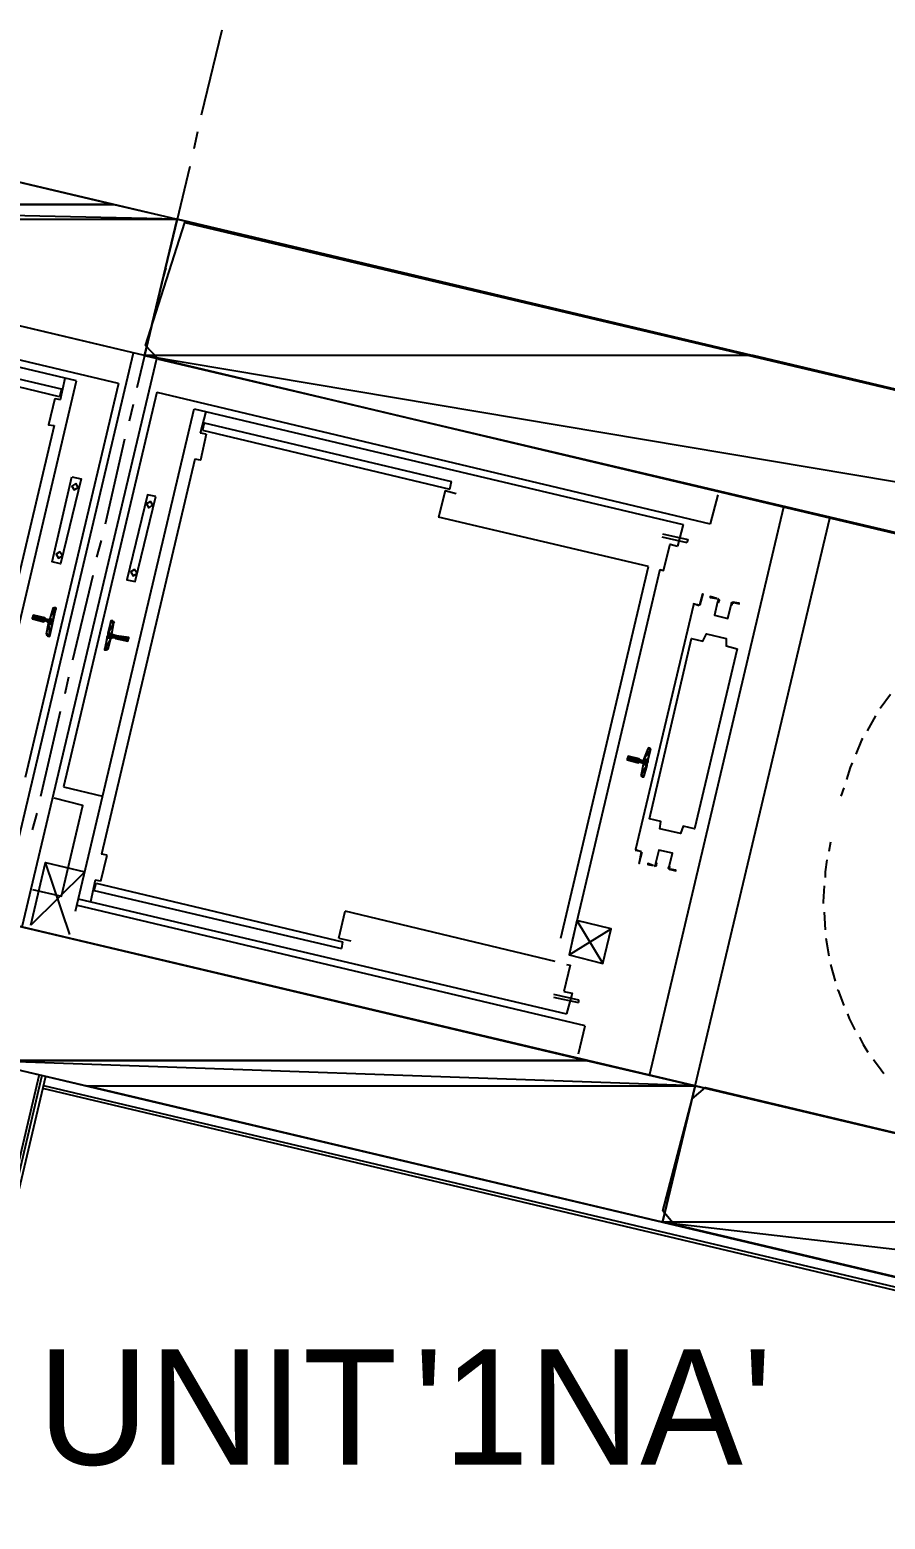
# Model space of a CAD drawing. Header units: feet. Extents: x -84 to 198, y -22 to 181.
# Drawn here: x 67.47 to 79.69, y 44.84 to 66.11 of the extents above; entities that cross this region are included whole.
import ezdxf
from ezdxf.enums import TextEntityAlignment as Align

# ---------------------------------------------------------------- set-up
doc = ezdxf.new("R2010")
doc.units = ezdxf.units.FT
for name, color, linetype in [('A-AREA-COMUN', 252, 'CONTINUOUS'), ('A-LINEA', 7, 'CONTINUOUS'), ('A-LINEA-FINA', 9, 'CONTINUOUS'), ('A-MURO-CONCRETO', 8, 'CONTINUOUS'), ('A-TEXTO-PDF', 3, 'CONTINUOUS')]:
    doc.layers.add(name, color=color, linetype=linetype)

msp = doc.modelspace()

# ---------------------------------------------------------------- linework, layer by layer
at = {"layer": 'A-AREA-COMUN'}
for points in [[(95.488, 55.2533), (69.312, 61.4044), (69.12, 61.6), (69.68, 63.36), (98.64, 56.5333)], [(90.208, 45.8489), (76.672, 49.0489), (76.512, 49.2444), (76.928, 50.8444), (77.12, 51.0044), (93.568, 47.0933)]]:
    msp.add_lwpolyline(points, dxfattribs=at)
at = {"layer": 'A-LINEA'}
for p, q in [((69.92, 64.8978), (70.2133, 66.1111)), ((69.8133, 64.4178), (69.8667, 64.6578)), ((69.4667, 62.9511), (69.76, 64.1644)), ((68.7333, 61.0578), (60.8133, 62.9378)), ((68.1333, 61.0978), (61.16, 62.7378)), ((69.3467, 62.4711), (69.4133, 62.7111)), ((69, 61.0044), (69.2933, 62.2178)), ((67.8933, 60.8711), (64.3733, 61.7111)), ((67.92, 60.9778), (64.3867, 61.8044)), ((67.0267, 53.3778), (68.9467, 61.4978)), ((67.36, 53.2978), (69.28, 61.4178)), ((66.44, 53.9111), (68.1333, 61.0978)), ((68.7333, 61.0578), (67.4, 55.4311)), ((67.9067, 60.8311), (67.9733, 61.1378)), ((67.8267, 60.8444), (67.9067, 60.8311)), ((67.92, 60.9778), (67.8933, 60.8711)), ((69.28, 60.9378), (67.9467, 55.2978)), ((69.28, 60.9378), (77.1867, 59.0578)), ((68.12, 53.5244), (69.8133, 60.6978)), ((68.8933, 60.5244), (68.9467, 60.7644)), ((69.8133, 60.6978), (76.8, 59.0444)), ((69.9067, 60.3511), (69.9867, 60.6578)), ((67.8133, 60.4578), (66.48, 54.8178)), ((69.96, 60.4978), (69.9333, 60.3911)), ((69.96, 60.4978), (73.4933, 59.6578)), ((68.5467, 59.0578), (68.8267, 60.2711)), ((69.9867, 60.3378), (69.9067, 60.3511)), ((69.9333, 60.3911), (73.4667, 59.5511)), ((69.8267, 59.9778), (68.4933, 54.3378)), ((73.4667, 59.5511), (73.4933, 59.6578)), ((77.2933, 59.4711), (77.1867, 59.0578)), ((76.3067, 58.4444), (73.3067, 59.1511)), ((76.32, 51.1778), (78.24, 59.2978)), ((76.9733, 51.0311), (78.8933, 59.1378)), ((76.8, 59.0444), (76.72, 58.7378)), ((68.4267, 58.5778), (68.4933, 58.8178)), ((76.4933, 58.8711), (76.8533, 58.7911)), ((68.08, 57.1111), (68.3733, 58.3244)), ((75.0533, 53.1378), (76.3067, 58.4444)), ((76.4667, 58.4044), (75.2133, 53.0978)), ((76.9467, 57.8978), (76.9467, 57.8978)), ((67.6667, 57.6578), (67.6667, 57.6578)), ((67.68, 57.6978), (67.7333, 57.6844)), ((67.72, 57.6578), (67.68, 57.6711)), ((67.68, 57.6578), (67.68, 57.6578)), ((67.6933, 57.6978), (67.6933, 57.6978)), ((67.76, 57.6978), (67.8, 57.8444)), ((67.8246, 57.8572), (67.8009, 57.8437)), ((68.6797, 57.6345), (68.6646, 57.6572)), ((67.7067, 57.4844), (67.7333, 57.6311)), ((67.7203, 57.4677), (67.7354, 57.445)), ((68.64, 57.4844), (68.6667, 57.6444)), ((68.5621, 57.2583), (68.5858, 57.2718)), ((68.5867, 57.2711), (68.6267, 57.4178)), ((68.6533, 57.4311), (68.6933, 57.4311)), ((68.6933, 57.4178), (68.6933, 57.4178)), ((68.7067, 57.4178), (68.7067, 57.4178)), ((67.9733, 56.6311), (68.0267, 56.8711)), ((79.76, 56.6178), (79.6133, 56.4178)), ((67.6267, 55.1644), (67.9067, 56.3778)), ((79.5467, 56.3111), (79.4267, 56.0978)), ((76.2933, 55.8444), (76.24, 55.6978)), ((76.3179, 55.8439), (76.2942, 55.8304)), ((76.1733, 55.6978), (76.1733, 55.6978)), ((76.2267, 55.6711), (76.1733, 55.6844)), ((76.1733, 55.6578), (76.2133, 55.6444)), ((76.1733, 55.6444), (76.1733, 55.6444)), ((76.1867, 55.6978), (76.1867, 55.6978)), ((76.2267, 55.6178), (76.2, 55.4711)), ((76.2136, 55.4677), (76.2287, 55.445)), ((67.9467, 55.2978), (68.5067, 55.1644)), ((79.0933, 55.2844), (79.0533, 55.1644)), ((67.5067, 54.6844), (67.5733, 54.9244)), ((78.9067, 54.5111), (78.88, 54.3778)), ((68.48, 53.9511), (68.5733, 54.3244)), ((68.5733, 54.3244), (68.4933, 54.3378)), ((76.2, 54.3778), (76.12, 54.3911)), ((67.48, 53.3244), (67.6933, 54.2178)), ((68.4, 53.9644), (68.3333, 53.6578)), ((68.3867, 53.8178), (68.4133, 53.9244)), ((68.3867, 53.8178), (71.92, 52.9911)), ((68.48, 53.9511), (68.4, 53.9644)), ((68.4133, 53.9244), (71.9333, 53.0844)), ((75.4, 51.8844), (68.1467, 53.6044)), ((68.16, 53.6978), (75.1333, 52.0578)), ((71.88, 53.1378), (71.9733, 53.5244)), ((74.9733, 52.8044), (71.9733, 53.5244)), ((78.8133, 53.5111), (78.8267, 53.2578)), ((75.1733, 52.8978), (75.7733, 53.2711)), ((71.88, 53.1378), (72.0533, 53.0978)), ((71.9333, 53.0844), (71.92, 52.9911)), ((78.84, 53.1378), (78.88, 52.8844)), ((75.1333, 52.7644), (75.1867, 52.7511)), ((78.9067, 52.7644), (78.9733, 52.5244)), ((75.1867, 52.7511), (75.0933, 52.3778)), ((74.9467, 52.3378), (75.3067, 52.2578)), ((74.9467, 52.2978), (75.3067, 52.2178)), ((75.3067, 52.2578), (75.3067, 52.2178)), ((75.3067, 51.4844), (75.4, 51.8844)), ((67.6, 51.1911), (59.48, 16.8978)), ((67.64, 51.1778), (59.5333, 16.8978)), ((67.6933, 51.1644), (59.5867, 16.8978)), ((89.9867, 45.6978), (67.6533, 50.9911)), ((90.0533, 45.7378), (67.6667, 51.0311))]:
    msp.add_line(p, q, dxfattribs=at)
for points in [[(67.1867, 53.3378), (66.72, 51.4044), (55.9867, 53.9378), (58.8267, 65.9378), (69.5733, 63.4044), (69.1067, 61.4578), (59.9867, 63.6178), (58.0667, 55.4978), (67.1867, 53.3378)], [(76.5067, 49.0844), (90.2133, 45.8444), (89.9867, 44.8711), (97.7733, 43.0311), (98.4533, 45.9511), (96.5067, 46.4044), (98.8933, 56.4578), (69.5733, 63.4044), (69.1067, 61.4578), (95.5067, 55.2044), (93.5867, 47.0978), (76.9733, 51.0311), (76.5067, 49.0844)], [(67.8267, 60.8444), (67.7333, 60.4711), (67.8133, 60.4578)], [(69.9867, 60.3378), (69.9067, 59.9644), (69.8267, 59.9778)], [(68.0667, 59.7244), (68.2, 59.6978), (67.9067, 58.4844), (67.7867, 58.5111), (68.0667, 59.7244)], [(68.1241, 59.6299), (68.0679, 59.5952), (68.1026, 59.539), (68.1587, 59.5737), (68.1241, 59.6299)], [(69.2667, 59.4444), (69.1467, 59.4711), (68.8533, 58.2578), (68.9733, 58.2311), (69.2667, 59.4444)], [(69.1907, 59.3765), (69.1346, 59.3419), (69.1693, 59.2857), (69.2254, 59.3204), (69.1907, 59.3765)], [(73.56, 59.4844), (73.4, 59.5244), (73.3067, 59.1511)], [(76.4667, 58.4044), (76.52, 58.3911), (76.6133, 58.7644), (76.72, 58.7378)], [(76.5067, 58.9111), (76.8667, 58.8311), (76.8533, 58.7911)], [(67.8974, 58.6565), (67.8413, 58.6219), (67.8759, 58.5657), (67.9321, 58.6004), (67.8974, 58.6565)], [(68.9641, 58.4032), (68.9079, 58.3685), (68.9426, 58.3124), (68.9987, 58.347), (68.9641, 58.4032)], [(67.8267, 57.8578), (67.84, 57.8578), (67.7467, 57.4444), (67.7333, 57.4578)], [(76.9467, 57.8978), (76.12, 54.4044), (76.2, 54.3778)], [(76.9467, 57.8978), (76.9467, 57.8978), (76.12, 54.4044), (76.12, 54.4044)], [(77.0267, 57.8844), (76.9467, 57.9111), (77.04, 57.8978), (77.08, 58.0578), (77.04, 57.8978), (77.04, 57.8978)], [(77.28, 57.9911), (77.1867, 58.0178), (77.1867, 58.0044), (77.28, 57.9911)], [(77.2931, 57.9435), (77.2476, 57.7509), (77.4402, 57.7053), (77.4858, 57.8979)], [(77.2931, 57.9435), (77.2476, 57.7509), (77.4402, 57.7053), (77.4858, 57.8979)], [(77.2973, 57.9408), (77.3064, 57.9609), (77.2915, 57.9772)], [(77.3043, 57.9295), (77.3196, 57.963), (77.2947, 57.9901)], [(77.5207, 57.937), (77.4863, 57.9239), (77.4849, 57.8871)], [(77.5177, 57.924), (77.4971, 57.9161), (77.4962, 57.8941)], [(77.5067, 57.9378), (77.6, 57.9111), (77.6, 57.9244), (77.5067, 57.9378)], [(67.6667, 57.6578), (67.5067, 57.6978), (67.52, 57.7511), (67.68, 57.7111)], [(67.7354, 57.685), (67.7505, 57.6874), (67.7595, 57.6998)], [(68.6533, 57.6711), (68.6267, 57.6711), (68.5333, 57.2578), (68.56, 57.2578)], [(67.7461, 57.6198), (67.7437, 57.635), (67.7313, 57.6439)], [(68.7067, 57.4178), (68.8667, 57.3778), (68.88, 57.4311), (68.7067, 57.4578), (68.7067, 57.4578), (68.6533, 57.4711)], [(68.6539, 57.4824), (68.6563, 57.4673), (68.6687, 57.4583)], [(77.5733, 57.2711), (76.96, 54.6978), (76.8, 54.7378), (76.76, 54.6311), (76.4667, 54.6978), (76.48, 54.8044), (76.32, 54.8444), (76.92, 57.4178), (77.08, 57.3778), (77.1333, 57.4844), (77.4133, 57.4178), (77.4133, 57.3111), (77.5733, 57.2711)], [(68.6646, 57.4306), (68.6495, 57.4281), (68.6405, 57.4157)], [(79.36, 55.9911), (79.3467, 55.9644), (79.2667, 55.7644)], [(76.1733, 55.6978), (76.0133, 55.7378), (76, 55.6844), (76.16, 55.6444)], [(76.2267, 55.4444), (76.24, 55.4444), (76.3333, 55.8444), (76.32, 55.8578)], [(76.2395, 55.6198), (76.237, 55.635), (76.2246, 55.6439)], [(76.2287, 55.6716), (76.2438, 55.6741), (76.2528, 55.6865)], [(79.2133, 55.6444), (79.1867, 55.5778), (79.1333, 55.4044)], [(67.5067, 53.8311), (67.92, 53.7378), (68.2267, 55.0311), (67.8133, 55.1378)], [(76.2, 54.3644), (76.2, 54.3644), (76.1733, 54.2178), (76.1733, 54.2044), (76.2133, 54.3644)], [(76.6003, 54.1587), (76.6458, 54.3513), (76.4531, 54.3969), (76.4075, 54.2043)], [(76.6003, 54.1587), (76.6458, 54.3513), (76.4531, 54.3969), (76.4075, 54.2043)], [(78.8533, 54.2578), (78.8267, 54.0844), (78.8267, 54.0044)], [(68.04, 53.1911), (67.6933, 54.2178), (68.2533, 54.0844), (67.48, 53.3244)], [(76.3733, 54.1778), (76.2933, 54.2044), (76.2933, 54.1911), (76.3733, 54.1778)], [(76.386, 54.1653), (76.4204, 54.1783), (76.4218, 54.2151)], [(76.3889, 54.1783), (76.4096, 54.1861), (76.4104, 54.2082)], [(76.6023, 54.1727), (76.5871, 54.1392), (76.612, 54.1121)], [(76.6, 54.1244), (76.6933, 54.0978), (76.6933, 54.1111), (76.6133, 54.1244)], [(76.6094, 54.1614), (76.6003, 54.1413), (76.6152, 54.125)], [(78.8133, 53.8844), (78.8, 53.6578), (78.8, 53.6311)], [(75.28, 53.3911), (75.6533, 52.7778), (75.7733, 53.2711), (75.28, 53.3911), (75.1733, 52.8978), (75.6533, 52.7778)], [(76.9733, 51.0311), (67.1867, 53.3378), (66.7333, 51.3911), (76.5067, 49.0844), (76.9733, 51.0311)], [(75.0933, 52.3778), (75.2133, 52.3511), (75.1333, 52.0578)], [(79, 52.4044), (79.0133, 52.3911), (79.0933, 52.1778)], [(79.1467, 52.0578), (79.1733, 51.9911), (79.2533, 51.8311)], [(79.32, 51.7244), (79.3733, 51.6178), (79.44, 51.5111)], [(79.52, 51.4044), (79.6267, 51.2578), (79.6667, 51.2044)]]:
    msp.add_lwpolyline(points, dxfattribs=at)
at = {"layer": 'A-LINEA-FINA'}
for p, q in [((67.84, 57.8444), (67.8, 57.8578)), ((67.84, 57.8444), (67.8, 57.8578)), ((67.84, 57.8444), (67.8133, 57.8578)), ((67.84, 57.8578), (67.8267, 57.8578)), ((67.68, 57.6711), (67.5067, 57.7111)), ((67.6667, 57.6578), (67.5067, 57.6978)), ((67.68, 57.7111), (67.52, 57.7511)), ((67.68, 57.6978), (67.52, 57.7378)), ((67.68, 57.6978), (67.52, 57.7378)), ((67.7867, 57.6311), (67.7333, 57.6578)), ((67.8, 57.6844), (67.7467, 57.6978)), ((67.8, 57.6711), (67.7467, 57.6844)), ((68.6267, 57.6711), (68.6533, 57.6711)), ((68.6267, 57.6578), (68.6667, 57.6578)), ((67.7467, 57.4578), (67.7067, 57.4711)), ((67.7467, 57.4578), (67.72, 57.4578)), ((67.7467, 57.4578), (67.72, 57.4578)), ((67.7867, 57.6311), (67.7333, 57.6444)), ((67.7867, 57.6178), (67.7333, 57.6311)), ((68.5733, 57.4444), (68.64, 57.4311)), ((68.5867, 57.4978), (68.64, 57.4844)), ((68.5867, 57.4978), (68.64, 57.4844)), ((68.5867, 57.4844), (68.64, 57.4711)), ((68.7067, 57.4578), (68.88, 57.4311)), ((68.7067, 57.4578), (68.88, 57.4178)), ((68.7067, 57.4578), (68.88, 57.4178)), ((68.7067, 57.4578), (68.8667, 57.4178)), ((68.5333, 57.2711), (68.5733, 57.2578)), ((68.5467, 57.2844), (68.5867, 57.2711)), ((68.5733, 57.4311), (68.6267, 57.4178)), ((68.6933, 57.4178), (68.8667, 57.3778)), ((68.7067, 57.4178), (68.8667, 57.3778)), ((76.1733, 55.6978), (76.0133, 55.7378)), ((76.3333, 55.8311), (76.2933, 55.8444)), ((76.3333, 55.8444), (76.2933, 55.8444)), ((76.3333, 55.8444), (76.3067, 55.8578)), ((76.16, 55.6578), (76, 55.6844)), ((76.1733, 55.6844), (76.0133, 55.7244)), ((76.1733, 55.6978), (76.0133, 55.7244)), ((76.28, 55.6311), (76.2267, 55.6444)), ((76.28, 55.6178), (76.2267, 55.6311)), ((76.2933, 55.6711), (76.24, 55.6844)), ((76.24, 55.4578), (76.2, 55.4711)), ((76.24, 55.4578), (76.2, 55.4578)), ((76.24, 55.4444), (76.2133, 55.4578)), ((76.24, 55.4444), (76.2133, 55.4578)), ((76.24, 55.4444), (76.2133, 55.4444)), ((76.24, 55.4444), (76.2133, 55.4444)), ((76.24, 55.4444), (76.2267, 55.4444))]:
    msp.add_line(p, q, dxfattribs=at)
for points in [[(67.8133, 57.8578), (67.84, 57.8444), (67.8, 57.8578), (67.8133, 57.8578)], [(67.8, 57.8578), (67.84, 57.8444), (67.84, 57.8444), (67.8, 57.8578), (67.8, 57.8578)], [(67.8, 57.8578), (67.84, 57.8444), (67.8, 57.8444), (67.8, 57.8578), (67.8, 57.8578)], [(67.84, 57.8578), (67.8267, 57.8578), (67.8133, 57.8578), (67.84, 57.8578), (67.84, 57.8578)], [(67.8133, 57.8578), (67.84, 57.8578), (67.84, 57.8578), (67.8133, 57.8578)], [(67.84, 57.8578), (67.84, 57.8578), (67.8133, 57.8578), (67.84, 57.8578), (67.84, 57.8578)], [(67.84, 57.8444), (67.84, 57.8444), (67.8133, 57.8578), (67.84, 57.8444)], [(67.84, 57.8444), (67.8133, 57.8578), (67.84, 57.8578), (67.84, 57.8444), (67.84, 57.8444)], [(67.8267, 57.8578), (67.84, 57.8578), (67.84, 57.8578), (67.8267, 57.8578)], [(67.84, 57.8578), (67.84, 57.8578), (67.8267, 57.8578), (67.84, 57.8578)], [(67.52, 57.7378), (67.7867, 57.6444), (67.5067, 57.7111), (67.52, 57.7378), (67.52, 57.7378)], [(67.5067, 57.7111), (67.68, 57.6711), (67.68, 57.6711), (67.5067, 57.7111)], [(67.68, 57.6711), (67.68, 57.6711), (67.5067, 57.7111), (67.68, 57.6711), (67.68, 57.6711)], [(67.5067, 57.7111), (67.68, 57.6711), (67.68, 57.6711), (67.5067, 57.7111)], [(67.68, 57.6711), (67.68, 57.6711), (67.5067, 57.7111), (67.68, 57.6711), (67.68, 57.6711)], [(67.5067, 57.7111), (67.68, 57.6711), (67.5067, 57.6978), (67.5067, 57.7111), (67.5067, 57.7111)], [(67.6667, 57.6578), (67.6667, 57.6578), (67.5067, 57.6978), (67.6667, 57.6578)], [(67.6667, 57.6578), (67.5067, 57.6978), (67.68, 57.6711), (67.6667, 57.6578), (67.6667, 57.6578)], [(67.5067, 57.6978), (67.6667, 57.6578), (67.6667, 57.6578), (67.5067, 57.6978)], [(67.6667, 57.6578), (67.6667, 57.6578), (67.5067, 57.6978), (67.6667, 57.6578), (67.6667, 57.6578)], [(67.5067, 57.6978), (67.6667, 57.6578), (67.6667, 57.6578), (67.5067, 57.6978)], [(67.6667, 57.6578), (67.6667, 57.6578), (67.5067, 57.6978), (67.6667, 57.6578)], [(67.5067, 57.6978), (67.6667, 57.6578), (67.6667, 57.6578), (67.5067, 57.6978), (67.5067, 57.6978)], [(67.5067, 57.6978), (67.6667, 57.6578), (67.6667, 57.6578), (67.5067, 57.6978)], [(67.6667, 57.6578), (67.6667, 57.6578), (67.5067, 57.6978), (67.6667, 57.6578), (67.6667, 57.6578)], [(67.5067, 57.6978), (67.6667, 57.6578), (67.6667, 57.6578), (67.5067, 57.6978)], [(67.6667, 57.6578), (67.6667, 57.6578), (67.5067, 57.6978), (67.6667, 57.6578), (67.6667, 57.6578)], [(67.52, 57.7511), (67.68, 57.7111), (67.52, 57.7378), (67.52, 57.7511), (67.52, 57.7511)], [(67.52, 57.7378), (67.68, 57.6978), (67.68, 57.6978), (67.52, 57.7378)], [(67.68, 57.6978), (67.68, 57.6978), (67.52, 57.7378), (67.68, 57.6978)], [(67.68, 57.6978), (67.52, 57.7378), (67.68, 57.7111), (67.68, 57.6978), (67.68, 57.6978)], [(67.52, 57.7378), (67.68, 57.6978), (67.68, 57.6978), (67.52, 57.7378)], [(67.68, 57.6978), (67.68, 57.6978), (67.52, 57.7378), (67.68, 57.6978), (67.68, 57.6978)], [(67.52, 57.7378), (67.68, 57.6978), (67.68, 57.6978), (67.52, 57.7378)], [(67.68, 57.6978), (67.68, 57.6978), (67.52, 57.7378), (67.68, 57.6978)], [(67.52, 57.7378), (67.68, 57.6978), (67.68, 57.6978), (67.52, 57.7378), (67.52, 57.7378)], [(67.52, 57.7378), (67.68, 57.6978), (67.68, 57.6978), (67.52, 57.7378)], [(67.68, 57.6978), (67.68, 57.6978), (67.52, 57.7378), (67.68, 57.6978), (67.68, 57.6978)], [(67.52, 57.7378), (67.68, 57.6978), (67.68, 57.6978), (67.52, 57.7378)], [(67.68, 57.6978), (67.68, 57.6978), (67.52, 57.7378), (67.68, 57.6978), (67.68, 57.6978)], [(67.52, 57.7378), (67.68, 57.6978), (67.68, 57.6978), (67.52, 57.7378)], [(67.68, 57.6978), (67.68, 57.6978), (67.52, 57.7378), (67.68, 57.6978), (67.68, 57.6978)], [(67.8, 57.6711), (67.52, 57.7378), (67.7867, 57.6444), (67.8, 57.6711)], [(67.72, 57.6578), (67.7867, 57.6444), (67.7867, 57.6444), (67.72, 57.6578)], [(67.7867, 57.6444), (67.7867, 57.6444), (67.72, 57.6578), (67.7867, 57.6444), (67.7867, 57.6444)], [(67.7867, 57.6444), (67.72, 57.6578), (67.7867, 57.6311), (67.7867, 57.6444)], [(67.72, 57.6578), (67.7867, 57.6311), (67.7333, 57.6578), (67.72, 57.6578), (67.72, 57.6578)], [(67.7467, 57.6844), (67.8, 57.6711), (67.7333, 57.6844), (67.7467, 57.6844), (67.7467, 57.6844)], [(67.7333, 57.6844), (67.8, 57.6711), (67.8, 57.6711), (67.7333, 57.6844)], [(67.8, 57.6711), (67.8, 57.6711), (67.7333, 57.6844), (67.8, 57.6711), (67.8, 57.6711)], [(67.7333, 57.6844), (67.8, 57.6711), (67.8, 57.6711), (67.7333, 57.6844)], [(67.8, 57.6711), (67.8, 57.6711), (67.7333, 57.6844), (67.8, 57.6711), (67.8, 57.6711)], [(67.7333, 57.6844), (67.8, 57.6711), (67.8, 57.6711), (67.7333, 57.6844)], [(67.8, 57.6711), (67.8, 57.6711), (67.7333, 57.6844), (67.8, 57.6711), (67.8, 57.6711)], [(67.7333, 57.6578), (67.7867, 57.6311), (67.7333, 57.6444), (67.7333, 57.6578), (67.7333, 57.6578)], [(67.8, 57.6844), (67.76, 57.6978), (67.7467, 57.6978), (67.8, 57.6844), (67.8, 57.6844)], [(67.8, 57.6844), (67.8, 57.6844), (67.7467, 57.6978), (67.8, 57.6844)], [(67.7467, 57.6978), (67.8, 57.6844), (67.8, 57.6844), (67.7467, 57.6978)], [(67.8, 57.6844), (67.8, 57.6844), (67.7467, 57.6978), (67.8, 57.6844), (67.8, 57.6844)], [(67.8, 57.6844), (67.7467, 57.6978), (67.8, 57.6711), (67.8, 57.6844)], [(67.7467, 57.6978), (67.8, 57.6711), (67.7467, 57.6844), (67.7467, 57.6978), (67.7467, 57.6978)], [(67.7467, 57.6844), (67.8, 57.6711), (67.8, 57.6711), (67.7467, 57.6844)], [(67.8, 57.6711), (67.8, 57.6711), (67.7467, 57.6844), (67.8, 57.6711), (67.8, 57.6711)], [(67.8, 57.8444), (67.8, 57.6844), (67.76, 57.6978), (67.8, 57.8444)], [(67.76, 57.6978), (67.8, 57.6844), (67.8, 57.6844), (67.76, 57.6978)], [(67.84, 57.8311), (67.84, 57.8311), (67.8, 57.8444), (67.84, 57.8311)], [(67.84, 57.8311), (67.8, 57.8444), (67.84, 57.8444), (67.84, 57.8311), (67.84, 57.8311)], [(67.84, 57.8311), (67.8, 57.8444), (67.8, 57.6844), (67.84, 57.8311)], [(68.6533, 57.6711), (68.6267, 57.6711), (68.6533, 57.6578), (68.6533, 57.6711)], [(68.6267, 57.6711), (68.6533, 57.6578), (68.6667, 57.6578), (68.6267, 57.6711), (68.6267, 57.6711)], [(68.6533, 57.6578), (68.6267, 57.6711), (68.6267, 57.6711), (68.6533, 57.6578)], [(68.6267, 57.6711), (68.6267, 57.6711), (68.6667, 57.6578), (68.6267, 57.6711)], [(68.6267, 57.6711), (68.6667, 57.6578), (68.6267, 57.6711), (68.6267, 57.6711), (68.6267, 57.6711)], [(68.6267, 57.6578), (68.6667, 57.6578), (68.6267, 57.6711), (68.6267, 57.6578), (68.6267, 57.6578)], [(68.6667, 57.6444), (68.6267, 57.6578), (68.6667, 57.6578), (68.6667, 57.6444)], [(68.6667, 57.6578), (68.6267, 57.6578), (68.6267, 57.6578), (68.6667, 57.6578)], [(68.6267, 57.6578), (68.6267, 57.6578), (68.6667, 57.6578), (68.6267, 57.6578)], [(68.6667, 57.6578), (68.6267, 57.6578), (68.6267, 57.6578), (68.6667, 57.6578)], [(68.6267, 57.6578), (68.6267, 57.6578), (68.6667, 57.6444), (68.6267, 57.6578)], [(68.6267, 57.6578), (68.6667, 57.6444), (68.6267, 57.6578), (68.6267, 57.6578), (68.6267, 57.6578)], [(68.6267, 57.6444), (68.6667, 57.6444), (68.6267, 57.6578), (68.6267, 57.6444), (68.6267, 57.6444)], [(67.7333, 57.6311), (67.7467, 57.4711), (67.7067, 57.4844), (67.7333, 57.6311)], [(67.7467, 57.4711), (67.7067, 57.4844), (67.7067, 57.4711), (67.7467, 57.4711), (67.7467, 57.4711)], [(67.7067, 57.4844), (67.7467, 57.4711), (67.7467, 57.4711), (67.7067, 57.4844), (67.7067, 57.4844)], [(67.7467, 57.4578), (67.7467, 57.4578), (67.7067, 57.4711), (67.7467, 57.4578)], [(67.7467, 57.4578), (67.7067, 57.4711), (67.7467, 57.4711), (67.7467, 57.4578), (67.7467, 57.4578)], [(67.7067, 57.4711), (67.7467, 57.4578), (67.72, 57.4711), (67.7067, 57.4711)], [(67.7467, 57.4578), (67.72, 57.4711), (67.72, 57.4578), (67.7467, 57.4578), (67.7467, 57.4578)], [(67.72, 57.4711), (67.7467, 57.4578), (67.7467, 57.4578), (67.72, 57.4711)], [(67.7467, 57.4578), (67.7467, 57.4578), (67.72, 57.4578), (67.7467, 57.4578)], [(67.72, 57.4578), (67.7467, 57.4578), (67.7467, 57.4578), (67.72, 57.4578)], [(67.7467, 57.4578), (67.7467, 57.4578), (67.72, 57.4578), (67.7467, 57.4578)], [(67.72, 57.4578), (67.7467, 57.4578), (67.7467, 57.4578), (67.72, 57.4578), (67.72, 57.4578)], [(67.7467, 57.4578), (67.72, 57.4578), (67.7467, 57.4444), (67.7467, 57.4578)], [(67.72, 57.4578), (67.7467, 57.4444), (67.7333, 57.4578), (67.72, 57.4578), (67.72, 57.4578)], [(67.7333, 57.6444), (67.7867, 57.6311), (67.7867, 57.6311), (67.7333, 57.6444)], [(67.7867, 57.6311), (67.7867, 57.6311), (67.7333, 57.6444), (67.7867, 57.6311), (67.7867, 57.6311)], [(67.7333, 57.6444), (67.7867, 57.6311), (67.7867, 57.6311), (67.7333, 57.6444)], [(67.7867, 57.6311), (67.7867, 57.6311), (67.7333, 57.6444), (67.7867, 57.6311), (67.7867, 57.6311)], [(67.7333, 57.6444), (67.7867, 57.6311), (67.7867, 57.6311), (67.7333, 57.6444)], [(67.7867, 57.6311), (67.7867, 57.6311), (67.7333, 57.6444), (67.7867, 57.6311), (67.7867, 57.6311)], [(67.7333, 57.6444), (67.7867, 57.6311), (67.7333, 57.6311), (67.7333, 57.6444), (67.7333, 57.6444)], [(67.7333, 57.6311), (67.7867, 57.6178), (67.7867, 57.6178), (67.7333, 57.6311)], [(67.7867, 57.6178), (67.7867, 57.6178), (67.7333, 57.6311), (67.7867, 57.6178)], [(67.7867, 57.6178), (67.7333, 57.6311), (67.7867, 57.6311), (67.7867, 57.6178), (67.7867, 57.6178)], [(67.7867, 57.6178), (67.7333, 57.6311), (67.7467, 57.4711), (67.7867, 57.6178)], [(68.5733, 57.4444), (68.5733, 57.4444), (68.64, 57.4311), (68.5733, 57.4444)], [(68.5733, 57.4444), (68.64, 57.4311), (68.5867, 57.4444), (68.5733, 57.4444), (68.5733, 57.4444)], [(68.64, 57.4311), (68.5733, 57.4444), (68.6267, 57.4311), (68.64, 57.4311), (68.64, 57.4311)], [(68.6267, 57.4311), (68.5733, 57.4444), (68.5733, 57.4444), (68.6267, 57.4311)], [(68.5733, 57.4444), (68.5733, 57.4444), (68.6267, 57.4311), (68.5733, 57.4444), (68.5733, 57.4444)], [(68.5733, 57.4444), (68.6267, 57.4311), (68.5733, 57.4311), (68.5733, 57.4444)], [(68.6267, 57.6444), (68.6667, 57.6444), (68.5867, 57.4978), (68.6267, 57.6444)], [(68.6667, 57.6444), (68.5867, 57.4978), (68.64, 57.4844), (68.6667, 57.6444)], [(68.64, 57.4844), (68.5867, 57.4978), (68.5867, 57.4978), (68.64, 57.4844)], [(68.5867, 57.4978), (68.5867, 57.4978), (68.64, 57.4844), (68.5867, 57.4978)], [(68.64, 57.4844), (68.5867, 57.4978), (68.5867, 57.4978), (68.64, 57.4844)], [(68.5867, 57.4978), (68.5867, 57.4978), (68.64, 57.4844), (68.5867, 57.4978), (68.5867, 57.4978)], [(68.5867, 57.4978), (68.64, 57.4844), (68.5867, 57.4844), (68.5867, 57.4978)], [(68.64, 57.4844), (68.5867, 57.4844), (68.64, 57.4711), (68.64, 57.4844), (68.64, 57.4844)], [(68.64, 57.4711), (68.5867, 57.4844), (68.6533, 57.4711), (68.64, 57.4711), (68.64, 57.4711)], [(68.6533, 57.4711), (68.5867, 57.4844), (68.5867, 57.4844), (68.6533, 57.4711)], [(68.5867, 57.4844), (68.5867, 57.4844), (68.6533, 57.4711), (68.5867, 57.4844), (68.5867, 57.4844)], [(68.6533, 57.4711), (68.5867, 57.4844), (68.5867, 57.4844), (68.6533, 57.4711)], [(68.5867, 57.4844), (68.5867, 57.4844), (68.6533, 57.4711), (68.5867, 57.4844), (68.5867, 57.4844)], [(68.6533, 57.4711), (68.5867, 57.4844), (68.5867, 57.4844), (68.6533, 57.4711)], [(68.5867, 57.4844), (68.5867, 57.4844), (68.6533, 57.4711), (68.5867, 57.4844), (68.5867, 57.4844)], [(68.6533, 57.4711), (68.5867, 57.4844), (68.5867, 57.4844), (68.6533, 57.4711)], [(68.5867, 57.4844), (68.5867, 57.4844), (68.6533, 57.4711), (68.5867, 57.4844), (68.5867, 57.4844)], [(68.5867, 57.4844), (68.8667, 57.4178), (68.5867, 57.4578), (68.5867, 57.4844)], [(68.8667, 57.4178), (68.5867, 57.4578), (68.8667, 57.3911), (68.8667, 57.4178), (68.8667, 57.4178)], [(68.6533, 57.4311), (68.5867, 57.4578), (68.5867, 57.4578), (68.6533, 57.4311)], [(68.5867, 57.4578), (68.5867, 57.4578), (68.6533, 57.4311), (68.5867, 57.4578), (68.5867, 57.4578)], [(68.5867, 57.4578), (68.6533, 57.4311), (68.5867, 57.4444), (68.5867, 57.4578)], [(68.6533, 57.4311), (68.5867, 57.4444), (68.64, 57.4311), (68.6533, 57.4311), (68.6533, 57.4311)], [(68.64, 57.4311), (68.5867, 57.4444), (68.5867, 57.4444), (68.64, 57.4311)], [(68.5867, 57.4444), (68.5867, 57.4444), (68.64, 57.4311), (68.5867, 57.4444), (68.5867, 57.4444)], [(68.64, 57.4311), (68.5867, 57.4444), (68.5867, 57.4444), (68.64, 57.4311)], [(68.5867, 57.4444), (68.5867, 57.4444), (68.64, 57.4311), (68.5867, 57.4444), (68.5867, 57.4444)], [(68.6267, 57.6444), (68.6267, 57.6444), (68.6667, 57.6444), (68.6267, 57.6444)], [(68.88, 57.4311), (68.7067, 57.4578), (68.88, 57.4178), (68.88, 57.4311), (68.88, 57.4311)], [(68.88, 57.4178), (68.7067, 57.4578), (68.7067, 57.4578), (68.88, 57.4178)], [(68.7067, 57.4578), (68.7067, 57.4578), (68.88, 57.4178), (68.7067, 57.4578)], [(68.88, 57.4178), (68.7067, 57.4578), (68.7067, 57.4578), (68.88, 57.4178), (68.88, 57.4178)], [(68.88, 57.4178), (68.7067, 57.4578), (68.8667, 57.4178), (68.88, 57.4178), (68.88, 57.4178)], [(68.8667, 57.4178), (68.7067, 57.4578), (68.7067, 57.4578), (68.8667, 57.4178)], [(68.7067, 57.4578), (68.7067, 57.4578), (68.8667, 57.4178), (68.7067, 57.4578)], [(68.8667, 57.4178), (68.7067, 57.4578), (68.7067, 57.4578), (68.8667, 57.4178), (68.8667, 57.4178)], [(68.8667, 57.4178), (68.7067, 57.4578), (68.7067, 57.4578), (68.8667, 57.4178)], [(68.7067, 57.4578), (68.7067, 57.4578), (68.8667, 57.4178), (68.7067, 57.4578), (68.7067, 57.4578)], [(68.8667, 57.4178), (68.7067, 57.4578), (68.7067, 57.4578), (68.8667, 57.4178)], [(68.7067, 57.4578), (68.7067, 57.4578), (68.8667, 57.4178), (68.7067, 57.4578), (68.7067, 57.4578)], [(68.8667, 57.4178), (68.7067, 57.4578), (68.7067, 57.4578), (68.8667, 57.4178)], [(68.7067, 57.4578), (68.7067, 57.4578), (68.8667, 57.4178), (68.7067, 57.4578), (68.7067, 57.4578)], [(68.5467, 57.2844), (68.5867, 57.2711), (68.5333, 57.2711), (68.5467, 57.2844)], [(68.5867, 57.2711), (68.5333, 57.2711), (68.5733, 57.2711), (68.5867, 57.2711)], [(68.5333, 57.2711), (68.5733, 57.2711), (68.5733, 57.2578), (68.5333, 57.2711), (68.5333, 57.2711)], [(68.5733, 57.2711), (68.5333, 57.2711), (68.5333, 57.2711), (68.5733, 57.2711)], [(68.5333, 57.2711), (68.5333, 57.2711), (68.5733, 57.2578), (68.5333, 57.2711)], [(68.5733, 57.2578), (68.5333, 57.2711), (68.5333, 57.2711), (68.5733, 57.2578)], [(68.5333, 57.2711), (68.5333, 57.2711), (68.5733, 57.2578), (68.5333, 57.2711)], [(68.5333, 57.2711), (68.5733, 57.2578), (68.56, 57.2578), (68.5333, 57.2711), (68.5333, 57.2711)], [(68.5733, 57.2578), (68.5333, 57.2711), (68.5333, 57.2711), (68.5733, 57.2578)], [(68.5333, 57.2711), (68.5333, 57.2711), (68.56, 57.2578), (68.5333, 57.2711)], [(68.5333, 57.2711), (68.56, 57.2578), (68.5333, 57.2711), (68.5333, 57.2711), (68.5333, 57.2711)], [(68.5333, 57.2578), (68.56, 57.2578), (68.5333, 57.2711), (68.5333, 57.2578), (68.5333, 57.2578)], [(68.5333, 57.2578), (68.5333, 57.2578), (68.56, 57.2578), (68.5333, 57.2578)], [(68.5733, 57.4311), (68.6267, 57.4178), (68.5467, 57.2844), (68.5733, 57.4311)], [(68.6267, 57.4178), (68.5467, 57.2844), (68.5867, 57.2711), (68.6267, 57.4178)], [(68.5867, 57.2711), (68.5467, 57.2844), (68.5467, 57.2844), (68.5867, 57.2711), (68.5867, 57.2711)], [(68.6267, 57.4311), (68.5733, 57.4311), (68.6267, 57.4178), (68.6267, 57.4311)], [(68.6267, 57.4178), (68.5733, 57.4311), (68.5733, 57.4311), (68.6267, 57.4178), (68.6267, 57.4178)], [(68.8667, 57.3911), (68.6933, 57.4311), (68.6933, 57.4311), (68.8667, 57.3911)], [(68.6933, 57.4311), (68.6933, 57.4311), (68.8667, 57.3911), (68.6933, 57.4311), (68.6933, 57.4311)], [(68.6933, 57.4311), (68.8667, 57.3911), (68.6933, 57.4178), (68.6933, 57.4311)], [(68.8667, 57.3911), (68.6933, 57.4178), (68.8667, 57.3778), (68.8667, 57.3911), (68.8667, 57.3911)], [(68.8667, 57.3778), (68.6933, 57.4178), (68.6933, 57.4178), (68.8667, 57.3778)], [(68.6933, 57.4178), (68.6933, 57.4178), (68.8667, 57.3778), (68.6933, 57.4178)], [(68.8667, 57.3778), (68.6933, 57.4178), (68.6933, 57.4178), (68.8667, 57.3778), (68.8667, 57.3778)], [(68.7067, 57.4178), (68.8667, 57.3778), (68.6933, 57.4178), (68.7067, 57.4178), (68.7067, 57.4178)], [(68.7067, 57.4178), (68.7067, 57.4178), (68.8667, 57.3778), (68.7067, 57.4178)], [(68.8667, 57.3778), (68.7067, 57.4178), (68.7067, 57.4178), (68.8667, 57.3778)], [(68.7067, 57.4178), (68.7067, 57.4178), (68.8667, 57.3778), (68.7067, 57.4178)], [(68.8667, 57.3778), (68.7067, 57.4178), (68.7067, 57.4178), (68.8667, 57.3778), (68.8667, 57.3778)], [(68.8667, 57.3778), (68.7067, 57.4178), (68.7067, 57.4178), (68.8667, 57.3778)], [(68.7067, 57.4178), (68.7067, 57.4178), (68.8667, 57.3778), (68.7067, 57.4178), (68.7067, 57.4178)], [(68.8667, 57.3778), (68.7067, 57.4178), (68.7067, 57.4178), (68.8667, 57.3778)], [(68.7067, 57.4178), (68.7067, 57.4178), (68.8667, 57.3778), (68.7067, 57.4178), (68.7067, 57.4178)], [(76.0133, 55.7244), (76.1733, 55.6978), (76.0133, 55.7378), (76.0133, 55.7244)], [(76.0133, 55.7378), (76.1733, 55.6978), (76.1733, 55.6978), (76.0133, 55.7378), (76.0133, 55.7378)], [(76.0133, 55.7378), (76.1733, 55.6978), (76.1733, 55.6978), (76.0133, 55.7378)], [(76.1733, 55.6978), (76.1733, 55.6978), (76.0133, 55.7378), (76.1733, 55.6978), (76.1733, 55.6978)], [(76.0133, 55.7378), (76.1733, 55.6978), (76.1733, 55.6978), (76.0133, 55.7378)], [(76.1733, 55.6978), (76.1733, 55.6978), (76.0133, 55.7378), (76.1733, 55.6978), (76.1733, 55.6978)], [(76.24, 55.6978), (76.3333, 55.8311), (76.2933, 55.8444), (76.24, 55.6978)], [(76.2933, 55.6844), (76.24, 55.6978), (76.3333, 55.8311), (76.2933, 55.6844)], [(76.2933, 55.8444), (76.3333, 55.8311), (76.3333, 55.8311), (76.2933, 55.8444)], [(76.3333, 55.8311), (76.3333, 55.8311), (76.2933, 55.8444), (76.3333, 55.8311)], [(76.3333, 55.8311), (76.2933, 55.8444), (76.3333, 55.8311), (76.3333, 55.8311), (76.3333, 55.8311)], [(76.3333, 55.8444), (76.3333, 55.8444), (76.2933, 55.8444), (76.3333, 55.8444)], [(76.3333, 55.8444), (76.2933, 55.8444), (76.3333, 55.8311), (76.3333, 55.8444), (76.3333, 55.8444)], [(76.2933, 55.8444), (76.3333, 55.8444), (76.3067, 55.8444), (76.2933, 55.8444)], [(76.3333, 55.8444), (76.3067, 55.8444), (76.3067, 55.8578), (76.3333, 55.8444), (76.3333, 55.8444)], [(76.3333, 55.8444), (76.3333, 55.8444), (76.3067, 55.8578), (76.3333, 55.8444)], [(76.3067, 55.8578), (76.3333, 55.8444), (76.3333, 55.8444), (76.3067, 55.8578)], [(76.3333, 55.8444), (76.3333, 55.8444), (76.3067, 55.8578), (76.3333, 55.8444)], [(76.3333, 55.8444), (76.3067, 55.8578), (76.32, 55.8578), (76.3333, 55.8444), (76.3333, 55.8444)], [(76.3067, 55.8578), (76.3333, 55.8444), (76.3333, 55.8444), (76.3067, 55.8578), (76.3067, 55.8578)], [(76.3067, 55.8444), (76.3333, 55.8444), (76.3333, 55.8444), (76.3067, 55.8444)], [(76, 55.6978), (76.2933, 55.6578), (76.0133, 55.7244), (76, 55.6978), (76, 55.6978)], [(76, 55.6844), (76.16, 55.6578), (76, 55.6978), (76, 55.6844), (76, 55.6844)], [(76, 55.6978), (76.16, 55.6578), (76.16, 55.6578), (76, 55.6978)], [(76.16, 55.6578), (76.16, 55.6578), (76, 55.6978), (76.16, 55.6578), (76.16, 55.6578)], [(76, 55.6978), (76.16, 55.6578), (76.16, 55.6578), (76, 55.6978)], [(76.16, 55.6578), (76.16, 55.6578), (76, 55.6978), (76.16, 55.6578), (76.16, 55.6578)], [(76.1733, 55.6578), (76.1733, 55.6578), (76, 55.6978), (76.1733, 55.6578)], [(76.1733, 55.6578), (76, 55.6978), (76.16, 55.6578), (76.1733, 55.6578), (76.1733, 55.6578)], [(76, 55.6978), (76.1733, 55.6578), (76.1733, 55.6578), (76, 55.6978)], [(76.1733, 55.6578), (76.1733, 55.6578), (76, 55.6978), (76.1733, 55.6578), (76.1733, 55.6578)], [(76, 55.6978), (76.1733, 55.6578), (76.1733, 55.6578), (76, 55.6978)], [(76.1733, 55.6578), (76.1733, 55.6578), (76, 55.6978), (76.1733, 55.6578), (76.1733, 55.6578)], [(76, 55.6978), (76.1733, 55.6578), (76.1733, 55.6578), (76, 55.6978)], [(76.1733, 55.6578), (76.1733, 55.6578), (76, 55.6978), (76.1733, 55.6578), (76.1733, 55.6578)], [(76.28, 55.6311), (76, 55.6978), (76.2933, 55.6578), (76.28, 55.6311)], [(76, 55.6844), (76.16, 55.6444), (76.16, 55.6444), (76, 55.6844)], [(76.16, 55.6444), (76.16, 55.6444), (76, 55.6844), (76.16, 55.6444), (76.16, 55.6444)], [(76.16, 55.6578), (76.16, 55.6578), (76, 55.6844), (76.16, 55.6578)], [(76.16, 55.6578), (76, 55.6844), (76.16, 55.6444), (76.16, 55.6578), (76.16, 55.6578)], [(76.0133, 55.7244), (76.1733, 55.6844), (76.1733, 55.6844), (76.0133, 55.7244)], [(76.1733, 55.6844), (76.1733, 55.6844), (76.0133, 55.7244), (76.1733, 55.6844), (76.1733, 55.6844)], [(76.0133, 55.7244), (76.1733, 55.6844), (76.1733, 55.6844), (76.0133, 55.7244)], [(76.1733, 55.6844), (76.1733, 55.6844), (76.0133, 55.7244), (76.1733, 55.6844), (76.1733, 55.6844)], [(76.0133, 55.7244), (76.1733, 55.6844), (76.1733, 55.6844), (76.0133, 55.7244)], [(76.1733, 55.6844), (76.1733, 55.6844), (76.0133, 55.7244), (76.1733, 55.6844)], [(76.0133, 55.7244), (76.1733, 55.6844), (76.1733, 55.6844), (76.0133, 55.7244), (76.0133, 55.7244)], [(76.1733, 55.6978), (76.1733, 55.6978), (76.0133, 55.7244), (76.1733, 55.6978)], [(76.1733, 55.6978), (76.0133, 55.7244), (76.1733, 55.6844), (76.1733, 55.6978), (76.1733, 55.6978)], [(76.2, 55.4711), (76.28, 55.6044), (76.2267, 55.6178), (76.2, 55.4711), (76.2, 55.4711)], [(76.24, 55.4578), (76.2, 55.4711), (76.28, 55.6044), (76.24, 55.4578)], [(76.2267, 55.6444), (76.28, 55.6311), (76.2133, 55.6444), (76.2267, 55.6444), (76.2267, 55.6444)], [(76.2133, 55.6444), (76.28, 55.6311), (76.28, 55.6311), (76.2133, 55.6444)], [(76.28, 55.6311), (76.28, 55.6311), (76.2133, 55.6444), (76.28, 55.6311), (76.28, 55.6311)], [(76.2267, 55.6711), (76.2933, 55.6711), (76.24, 55.6844), (76.2267, 55.6711), (76.2267, 55.6711)], [(76.2267, 55.6711), (76.2933, 55.6578), (76.2933, 55.6578), (76.2267, 55.6711)], [(76.2933, 55.6578), (76.2933, 55.6578), (76.2267, 55.6711), (76.2933, 55.6578), (76.2933, 55.6578)], [(76.2267, 55.6711), (76.2933, 55.6578), (76.2933, 55.6578), (76.2267, 55.6711)], [(76.2933, 55.6578), (76.2933, 55.6578), (76.2267, 55.6711), (76.2933, 55.6578), (76.2933, 55.6578)], [(76.2267, 55.6711), (76.2933, 55.6578), (76.2933, 55.6578), (76.2267, 55.6711)], [(76.2933, 55.6578), (76.2933, 55.6578), (76.2267, 55.6711), (76.2933, 55.6578), (76.2933, 55.6578)], [(76.2933, 55.6578), (76.2267, 55.6711), (76.2933, 55.6711), (76.2933, 55.6578)], [(76.2267, 55.6311), (76.28, 55.6311), (76.2267, 55.6444), (76.2267, 55.6311), (76.2267, 55.6311)], [(76.2267, 55.6444), (76.28, 55.6311), (76.28, 55.6311), (76.2267, 55.6444)], [(76.28, 55.6311), (76.28, 55.6311), (76.2267, 55.6444), (76.28, 55.6311), (76.28, 55.6311)], [(76.2267, 55.6444), (76.28, 55.6311), (76.28, 55.6311), (76.2267, 55.6444)], [(76.28, 55.6311), (76.28, 55.6311), (76.2267, 55.6444), (76.28, 55.6311), (76.28, 55.6311)], [(76.2267, 55.6178), (76.28, 55.6178), (76.2267, 55.6311), (76.2267, 55.6178)], [(76.2267, 55.6311), (76.28, 55.6178), (76.28, 55.6178), (76.2267, 55.6311)], [(76.28, 55.6178), (76.28, 55.6178), (76.2267, 55.6311), (76.28, 55.6178)], [(76.28, 55.6178), (76.2267, 55.6311), (76.28, 55.6178), (76.28, 55.6178), (76.28, 55.6178)], [(76.2267, 55.6311), (76.28, 55.6178), (76.28, 55.6178), (76.2267, 55.6311)], [(76.28, 55.6178), (76.28, 55.6178), (76.2267, 55.6311), (76.28, 55.6178), (76.28, 55.6178)], [(76.28, 55.6178), (76.2267, 55.6311), (76.28, 55.6311), (76.28, 55.6178)], [(76.28, 55.6044), (76.2267, 55.6178), (76.28, 55.6178), (76.28, 55.6044)], [(76.24, 55.6844), (76.2933, 55.6844), (76.24, 55.6978), (76.24, 55.6844), (76.24, 55.6844)], [(76.24, 55.6844), (76.2933, 55.6711), (76.2933, 55.6711), (76.24, 55.6844)], [(76.2933, 55.6711), (76.2933, 55.6711), (76.24, 55.6844), (76.2933, 55.6711), (76.2933, 55.6711)], [(76.24, 55.6844), (76.2933, 55.6711), (76.2933, 55.6711), (76.24, 55.6844)], [(76.2933, 55.6711), (76.2933, 55.6711), (76.24, 55.6844), (76.2933, 55.6711), (76.2933, 55.6711)], [(76.24, 55.6844), (76.2933, 55.6711), (76.2933, 55.6711), (76.24, 55.6844)], [(76.2933, 55.6711), (76.2933, 55.6711), (76.24, 55.6844), (76.2933, 55.6711)], [(76.24, 55.6844), (76.2933, 55.6711), (76.2933, 55.6711), (76.24, 55.6844), (76.24, 55.6844)], [(76.2933, 55.6711), (76.24, 55.6844), (76.2933, 55.6844), (76.2933, 55.6711)], [(76.2, 55.4578), (76.24, 55.4578), (76.2, 55.4711), (76.2, 55.4578)], [(76.2, 55.4711), (76.24, 55.4578), (76.24, 55.4578), (76.2, 55.4711), (76.2, 55.4711)], [(76.2133, 55.4578), (76.24, 55.4444), (76.2, 55.4578), (76.2133, 55.4578), (76.2133, 55.4578)], [(76.24, 55.4578), (76.24, 55.4578), (76.2, 55.4578), (76.24, 55.4578)], [(76.24, 55.4578), (76.2, 55.4578), (76.24, 55.4444), (76.24, 55.4578), (76.24, 55.4578)], [(76.2133, 55.4444), (76.24, 55.4444), (76.2133, 55.4578), (76.2133, 55.4444)], [(76.2133, 55.4578), (76.24, 55.4444), (76.24, 55.4444), (76.2133, 55.4578), (76.2133, 55.4578)], [(76.2267, 55.4444), (76.24, 55.4444), (76.2133, 55.4444), (76.2267, 55.4444)], [(76.2133, 55.4444), (76.24, 55.4444), (76.24, 55.4444), (76.2133, 55.4444), (76.2133, 55.4444)]]:
    msp.add_lwpolyline(points, dxfattribs=at)
at = {"layer": 'A-MURO-CONCRETO'}
for points in [[(58.8267, 65.9378), (68.6667, 63.6178), (58.2667, 63.6178), (58.8267, 65.9378), (58.8267, 65.9378)], [(59.9867, 63.6178), (60.8933, 63.4044), (69.5733, 63.4044), (59.9867, 63.6178)], [(59.9867, 63.6178), (68.6667, 63.6178), (69.5733, 63.4044), (59.9867, 63.6178), (59.9867, 63.6178)], [(60.8933, 63.4044), (69.5733, 63.4044), (69.1067, 61.4578), (60.8933, 63.4044), (60.8933, 63.4044)], [(69.5733, 63.4044), (77.8, 61.4578), (69.1067, 61.4578), (69.5733, 63.4044), (69.5733, 63.4044)], [(77.8, 61.4578), (69.1067, 61.4578), (98.8933, 56.4578), (77.8, 61.4578)], [(69.1067, 61.4578), (98.8933, 56.4578), (90.2, 56.4578), (69.1067, 61.4578), (69.1067, 61.4578)], [(67.1867, 53.3378), (75.4133, 51.3911), (66.7333, 51.3911), (67.1867, 53.3378), (67.1867, 53.3378)], [(66.7333, 51.3911), (68.28, 51.0311), (76.9733, 51.0311), (66.7333, 51.3911)], [(66.7333, 51.3911), (75.4133, 51.3911), (76.9733, 51.0311), (66.7333, 51.3911), (66.7333, 51.3911)], [(68.28, 51.0311), (76.9733, 51.0311), (76.5067, 49.0844), (68.28, 51.0311), (68.28, 51.0311)], [(76.9733, 51.0311), (85.2, 49.0844), (76.5067, 49.0844), (76.9733, 51.0311), (76.9733, 51.0311)], [(85.2, 49.0844), (76.5067, 49.0844), (93.5867, 47.0978), (85.2, 49.0844)], [(76.5067, 49.0844), (93.5867, 47.0978), (84.9067, 47.0978), (76.5067, 49.0844), (76.5067, 49.0844)]]:
    msp.add_lwpolyline(points, dxfattribs=at)

# ---------------------------------------------------------------- texts
at = {"layer": 'A-TEXTO-PDF'}
for s, p in [('UNIT', (70.1468, 45.6185)), ("'1NA'", (75.5128, 45.6185))]:
    msp.add_text(s, height=1.646, dxfattribs=at).set_placement(p, align=Align.CENTER)

doc.saveas('drawing.dxf')
